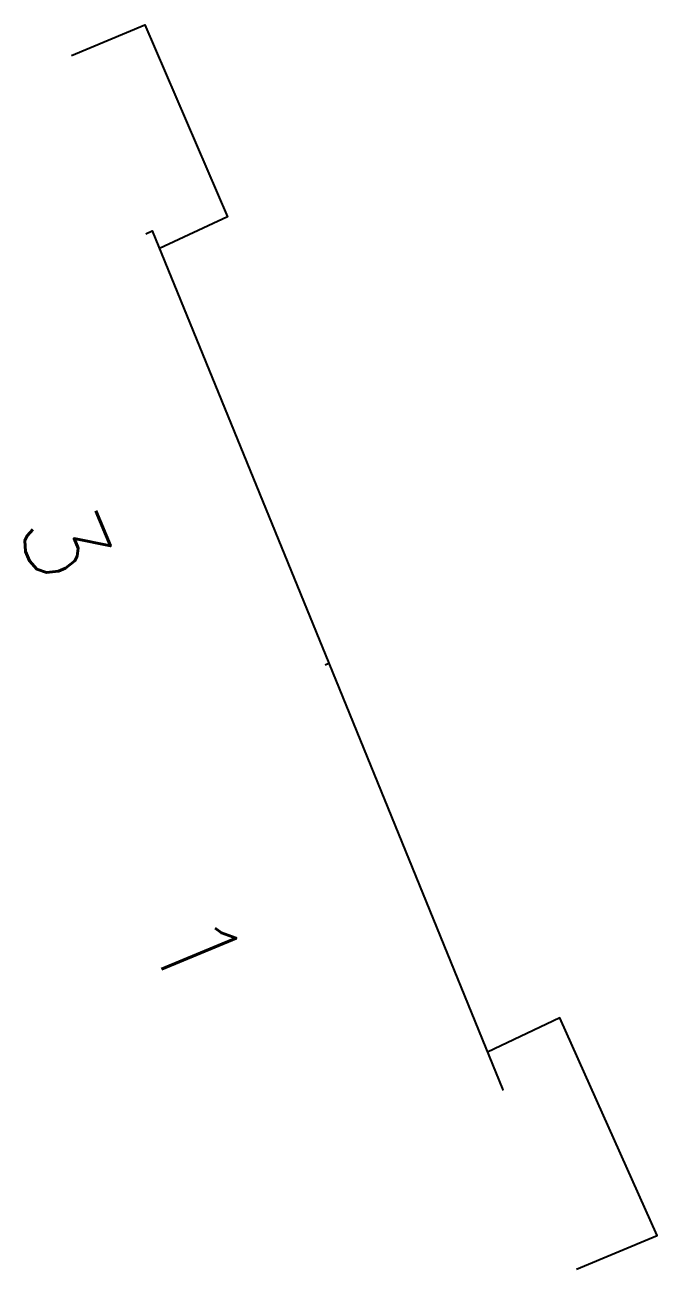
# Model space of a CAD drawing. Header units: millimetres. Extents: x 151000 to 152000, y 126000 to 127000.
# Drawn here: x 151555.88 to 151565.69, y 126350.4 to 126369.7 of the extents above; entities that cross this region are included whole.
import ezdxf

# ---------------------------------------------------------------- set-up
doc = ezdxf.new("R2010")
doc.units = ezdxf.units.MM
for name, color, linetype in [('W0100', 7, 'CONTINUOUS'), ('W0991', 7, 'CONTINUOUS'), ('W1102', 7, 'CONTINUOUS')]:
    doc.layers.add(name, color=color, linetype=linetype)
doc.styles.get("Standard").update_dxf_attribs({"font": 'romans.shx', "width": 0.85})

msp = doc.modelspace()

# ---------------------------------------------------------------- linework, layer by layer
at = {"layer": 'W0100'}
for points in [[(151556.605, 126369.227), (151557.745, 126369.701), (151559.026, 126366.724), (151557.969, 126366.233)], [(151557.756, 126366.462), (151557.858, 126366.505), (151560.596, 126359.8), (151563.299, 126353.184), (151563.285, 126353.178)], [(151564.44, 126350.401), (151565.69, 126350.921), (151564.182, 126354.301), (151563.061, 126353.767)]]:
    msp.add_lwpolyline(points, dxfattribs=at)
at = {"layer": 'W1102', "flags": 128}
msp.add_lwpolyline([(151560.539, 126359.776), (151560.596, 126359.8)], dxfattribs=at)

# ---------------------------------------------------------------- texts
at = {"layer": 'W0991'}
for s, p in [('3', (151555.725, 126361.93)), ('1', (151557.777, 126355.6))]:
    msp.add_text(s, height=1.25, rotation=292.5962, dxfattribs=at).set_placement(p)

doc.saveas('drawing.dxf')
